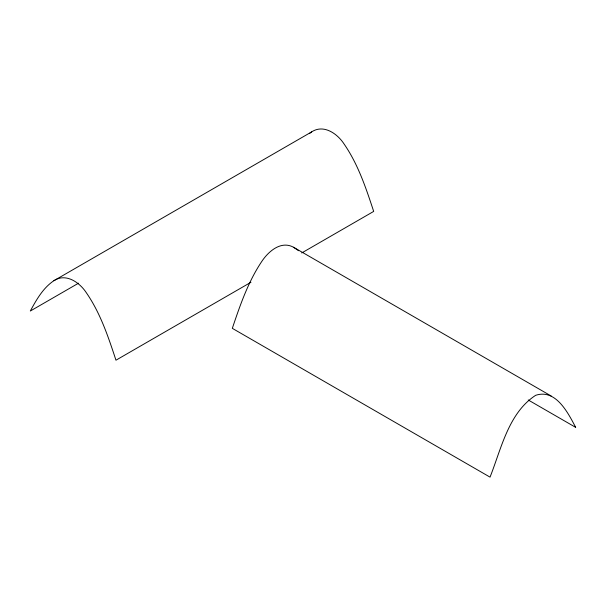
<?xml version="1.0" encoding="UTF-8"?>
<svg xmlns="http://www.w3.org/2000/svg" width="606" height="606" viewBox="0 0 606 606"><rect width="100%" height="100%" fill="white"/><g stroke="black" fill="none" stroke-linecap="round" stroke-linejoin="round"><path stroke-width="0.91" d="M301.682 252.975L373.682 211.411C366.024 188.14 358.154 164.4 344.132 144.069C337.428 133.699 323.672 123.904 311.582 131.926L53.866 280.714C42.996 288.024 36.405 299.788 30.3 311.037L78.568 283.169M309.431 133.593L311.582 131.926M250.96 282.26L115.966 360.199C108.307 336.928 100.437 313.196 86.416 292.857C79.712 282.494 65.956 272.7 53.866 280.714M551.271 396.059L293.554 247.263C280.858 240.287 268.147 251.664 261.534 261.807C248.028 282.101 240.037 305.386 232.318 328.338L490.034 477.134C501.238 448.902 508.495 412.928 535.659 395.317C555.891 388.59 567.996 412.845 575.7 427.382L528.25 399.983M293.554 247.263L298.599 250.717"/></g></svg>
